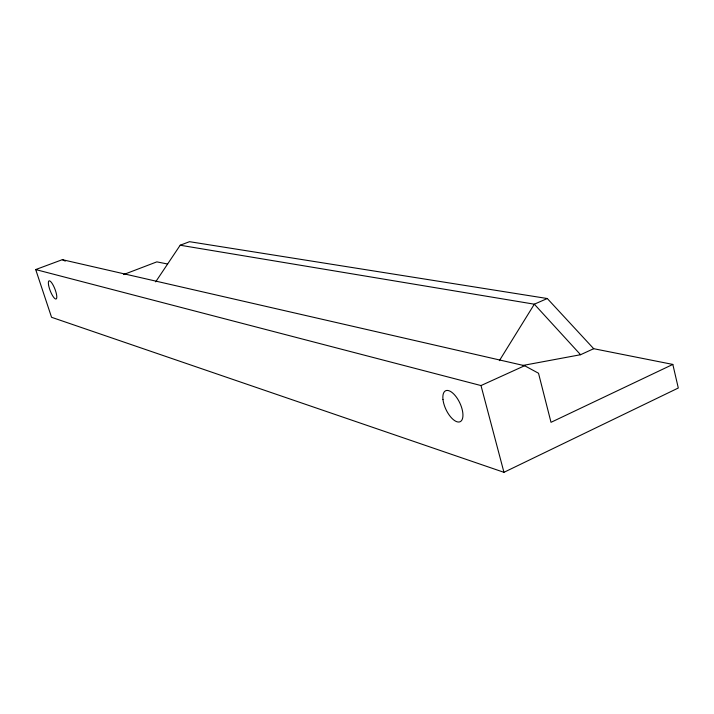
<?xml version="1.0" encoding="UTF-8"?>
<svg xmlns="http://www.w3.org/2000/svg" width="714" height="714" viewBox="0 0 714 714"><rect width="100%" height="100%" fill="white"/><g stroke="black" fill="none" stroke-linecap="round" stroke-linejoin="round"><path stroke-width="1.07" d="M499.372 360.677L534.331 304.191L547.29 298.523L593.691 348.7L672.829 364.426L678.3 388.005L503.95 472.311L51.56 317.293L35.7 269.562L62.341 259.673L524.629 365.72L538.517 373.243L551.012 422.322L672.829 364.426M155.67 281.851L180.187 245.232L189.522 241.689L547.29 298.523M522.532 365.523L580.571 354.715L593.691 348.7M35.7 269.562L480.995 385.56L524.629 365.72M123.62 274.542L156.839 261.868L167.638 264.019M180.187 245.232L534.331 304.191L580.571 354.715M62.341 259.673L65.286 261.128M480.995 385.56L503.95 472.311M442.975 399.483A17.1 7.667 64.8 0 0 459.245 421.983A17.1 7.667 64.8 0 0 456.451 397.198A17.1 7.667 64.8 0 0 442.975 399.483M48.507 284.609A9.719 2.499 68.8 0 0 55.567 298.996A9.719 2.499 68.8 0 0 53.675 286.189A9.719 2.499 68.8 0 0 48.507 284.609"/></g></svg>
